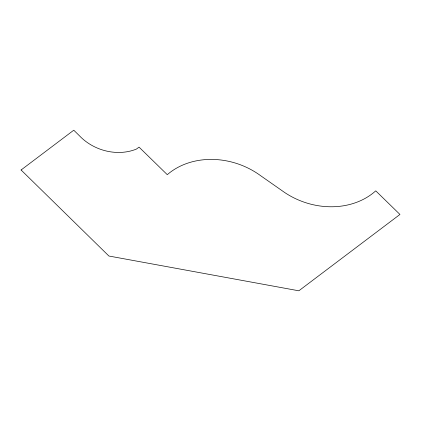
<?xml version="1.0" encoding="UTF-8"?>
<svg xmlns="http://www.w3.org/2000/svg" width="421" height="421" viewBox="0 0 421 421"><rect width="100%" height="100%" fill="white"/><g stroke="black" fill="none" stroke-linecap="round" stroke-linejoin="round"><path stroke-width="0.63" d="M21.082 169.984L108.907 256.026L298.842 290.8L399.95 214.457L375.748 190.839A71.091 59.214 20.5 0 1 281.991 190.629L260.636 175.704A71.265 59.356 20.5 0 0 167.279 174.678L139.046 147.124L136.362 149.108A46.515 38.743 20.5 0 1 79.532 135.867L73.77 130.2L21.082 169.984"/></g></svg>
